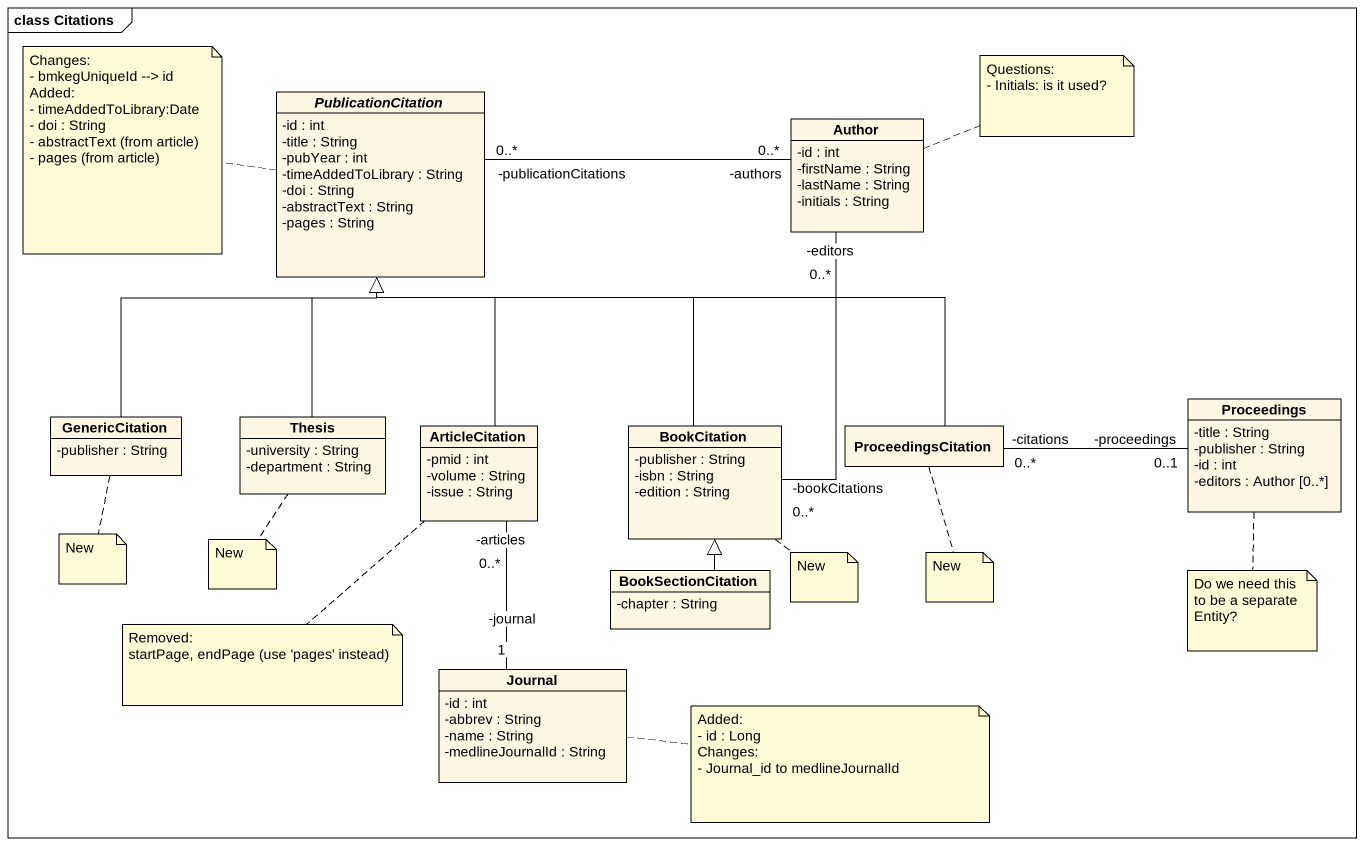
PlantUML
@startuml
mainframe class Citations
hide circle
hide empty members
skinparam classAttributeIconSize 0
abstract class PublicationCitation {
  -id : int
  -title : String
  -pubYear : int
  -timeAddedToLibrary : String
  -doi : String
  -abstractText : String
  -pages : String
}
class Author {
  -id : int
  -firstName : String
  -lastName : String
  -initials : String
}
class GenericCitation {
  -publisher : String
}
class Thesis {
  -university : String
  -department : String
}
class ArticleCitation {
  -pmid : int
  -volume : String
  -issue : String
}
class BookCitation {
  -publisher : String
  -isbn : String
  -edition : String
}
class ProceedingsCitation
class Proceedings {
  -title : String
  -publisher : String
  -id : int
  -editors : Author [0..*]
}
class BookSectionCitation {
  -chapter : String
}
class Journal {
  -id : int
  -abbrev : String
  -name : String
  -medlineJournalId : String
}
Author "-authors\n0..*" -left- "-publicationCitations\n0..*" PublicationCitation
Author "-editors\n0..*" -- "-bookCitations\n0..*" BookCitation
GenericCitation -up-|> PublicationCitation
Thesis -up-|> PublicationCitation
ArticleCitation -up-|> PublicationCitation
BookCitation -up-|> PublicationCitation
ProceedingsCitation -left-|> PublicationCitation
Proceedings "-proceedings\n0..1" -left- "-citations\n0..*" ProceedingsCitation
BookSectionCitation -up-|> BookCitation
Journal "-journal\n1" -up- "-articles\n0..*" ArticleCitation
note left of PublicationCitation
  Changes:
  - bmkegUniqueId --> id
  Added:
  - timeAddedToLibrary:Date
  - doi : String
  - abstractText (from article)
  - pages (from article)
end note
note right of Author
  Questions:
  - Initials: is it used?
end note
note bottom of GenericCitation : New
note bottom of Thesis : New
note bottom of BookCitation : New
note bottom of ProceedingsCitation : New
note bottom of Proceedings : Do we need this to be a separate Entity?
note bottom of ArticleCitation
  Removed:
  startPage, endPage (use 'pages' instead)
end note
note right of Journal
  Added:
  - id : Long
  Changes:
  - Journal_id to medlineJournalId
end note
@enduml
